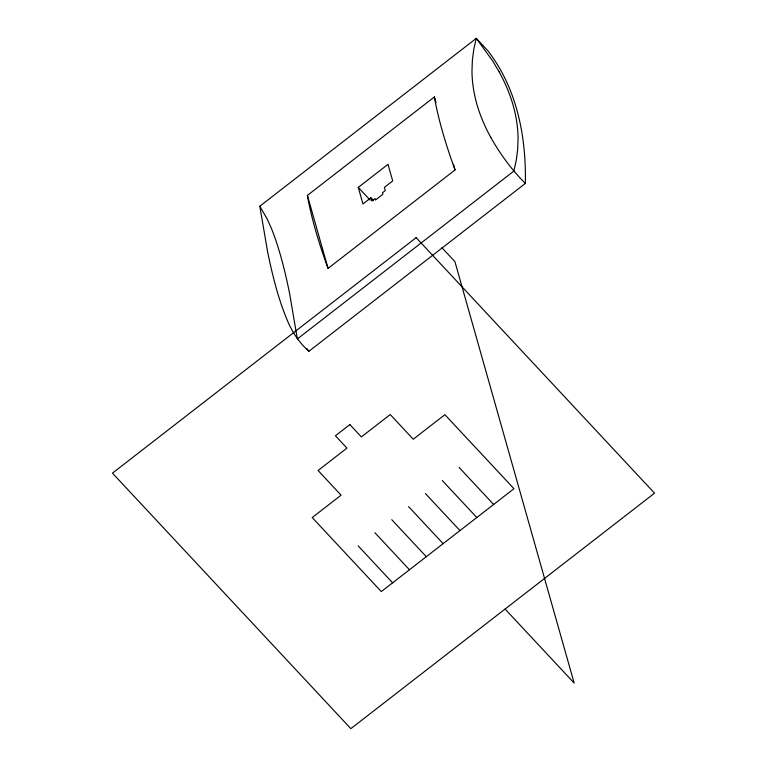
<?xml version="1.0" encoding="UTF-8"?>
<svg xmlns="http://www.w3.org/2000/svg" width="767" height="767" viewBox="0 0 767 767"><rect width="100%" height="100%" fill="white"/><g stroke="black" fill="none" stroke-linecap="round" stroke-linejoin="round"><path stroke-width="1.15" d="M259.802 206.227L476.288 38.35L487.802 50.689A857.247 361.401 -43 0 1 525.357 183.428L308.88 351.296C298.699 342.264 291.335 330.826 286.436 318.2A610.091 99.978 -87.3 0 1 267.578 251.586L259.802 206.227L267.204 219.046L270.751 226.888A605.566 99.24 -87.3 0 1 289.6 293.512L297.366 338.956L513.852 171.089L516.268 160.341L517.667 149.498L518.061 138.587A610.091 265.123 6.8 0 0 499.212 71.964M453.46 164.224L455.071 169.929L328.065 268.412L326.713 264.74A857.247 164.694 52.2 0 1 307.855 198.116L307.404 195.403L434.41 96.92L436.02 102.625M358.266 187.388L387.997 164.33L392.694 180.926L384.401 187.349L385.302 190.571L382.493 192.747L382.915 194.243L375.456 200.034L375.025 198.538L371.851 201.002L370.94 197.79L362.964 203.974L358.266 187.388L370.173 200.149M525.357 183.428C511.704 169.862 500.295 154.196 490.822 137.475M441.84 247.626L454.917 261.633L574.167 683.071L505.098 609.046M370.94 197.79L373.318 200.34M459.107 467.448L493.641 504.465M442.271 480.506L476.806 517.524M425.436 493.564L459.97 530.582M408.6 506.623L443.134 543.64M391.764 519.681L426.299 556.698M374.919 532.739L409.463 569.756M358.084 545.797L392.618 582.805M499.212 71.964L492.558 60.756L476.288 38.35L473.833 49.098L472.395 59.931L471.973 70.852A605.566 263.158 6.8 0 0 490.822 137.475M455.071 169.929L453.709 166.247A857.247 164.694 52.2 0 1 434.86 99.624L434.41 96.92M307.404 195.403L328.065 268.412M308.88 351.296A857.247 361.401 -43 0 1 306.752 348.486M416.145 237.655L112.471 473.143L350.855 728.65L654.529 493.162L416.145 237.655M349.857 424.582L335.428 435.771L346.933 448.11L318.075 470.497L341.094 495.166L312.227 517.552L381.304 591.587L513.967 488.704L444.898 414.679L413.26 439.213L390.23 414.535L361.372 436.922L349.857 424.582"/></g></svg>
